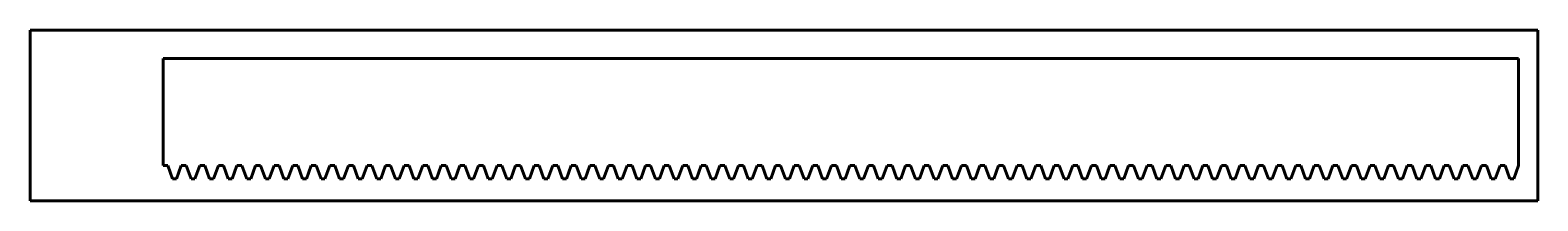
# Model space of a CAD drawing. Header units: millimetres. Extents: x -905 to -395, y 94 to 152.
import ezdxf

# ---------------------------------------------------------------- set-up
doc = ezdxf.new("R2010")
doc.units = ezdxf.units.MM
doc.linetypes.add('K5LT_BASIC', pattern=[0])
doc.layers.add('Системный слой', color=7, linetype='Continuous', true_color=0xffffff)

msp = doc.modelspace()

# ---------------------------------------------------------------- linework, layer by layer
at = {"layer": 'Системный слой', "color": 150, "linetype": 'K5LT_BASIC', "lineweight": 60, "true_color": 0x0080ff}
for p, q in [((-904.57, 141.01), (-904.57, 152.01)), ((-394.56, 152.01), (-904.57, 152.01)), ((-394.56, 94.01), (-394.56, 152.01)), ((-904.56, 141.01), (-904.57, 141.01)), ((-904.56, 94.01), (-904.56, 141.01)), ((-859.56, 106.01), (-859.56, 142.31)), ((-859.56, 142.31), (-401.07, 142.31)), ((-401.07, 106.01), (-401.07, 142.31)), ((-858.05, 106.01), (-859.56, 106.01)), ((-858.05, 106.01), (-856.42, 101.51)), ((-855.09, 101.51), (-853.46, 106.01)), ((-851.77, 106.01), (-853.46, 106.01)), ((-851.77, 106.01), (-850.13, 101.51)), ((-848.81, 101.51), (-847.17, 106.01)), ((-845.49, 106.01), (-847.17, 106.01)), ((-845.49, 106.01), (-843.85, 101.51)), ((-842.53, 101.51), (-840.89, 106.01)), ((-839.2, 106.01), (-840.89, 106.01)), ((-839.2, 106.01), (-837.57, 101.51)), ((-836.25, 101.51), (-834.61, 106.01)), ((-832.92, 106.01), (-834.61, 106.01)), ((-832.92, 106.01), (-831.28, 101.51)), ((-829.96, 101.51), (-828.32, 106.01)), ((-826.64, 106.01), (-828.32, 106.01)), ((-826.64, 106.01), (-825, 101.51)), ((-823.68, 101.51), (-822.04, 106.01)), ((-820.36, 106.01), (-822.04, 106.01)), ((-820.36, 106.01), (-818.72, 101.51)), ((-817.4, 101.51), (-815.76, 106.01)), ((-814.07, 106.01), (-815.76, 106.01)), ((-814.07, 106.01), (-812.43, 101.51)), ((-811.11, 101.51), (-809.47, 106.01)), ((-807.79, 106.01), (-809.47, 106.01)), ((-807.79, 106.01), (-806.15, 101.51)), ((-804.83, 101.51), (-803.19, 106.01)), ((-801.51, 106.01), (-803.19, 106.01)), ((-801.51, 106.01), (-799.87, 101.51)), ((-798.55, 101.51), (-796.91, 106.01)), ((-795.22, 106.01), (-796.91, 106.01)), ((-795.22, 106.01), (-793.58, 101.51)), ((-792.26, 101.51), (-790.62, 106.01)), ((-788.94, 106.01), (-790.62, 106.01)), ((-788.94, 106.01), (-787.3, 101.51)), ((-785.98, 101.51), (-784.34, 106.01)), ((-782.66, 106.01), (-784.34, 106.01)), ((-782.66, 106.01), (-781.02, 101.51)), ((-779.7, 101.51), (-778.06, 106.01)), ((-776.37, 106.01), (-778.06, 106.01)), ((-776.37, 106.01), (-774.74, 101.51)), ((-773.41, 101.51), (-771.78, 106.01)), ((-770.09, 106.01), (-771.78, 106.01)), ((-770.09, 106.01), (-768.45, 101.51)), ((-767.13, 101.51), (-765.49, 106.01)), ((-763.81, 106.01), (-765.49, 106.01)), ((-763.81, 106.01), (-762.17, 101.51)), ((-760.85, 101.51), (-759.21, 106.01)), ((-757.52, 106.01), (-759.21, 106.01)), ((-757.52, 106.01), (-755.89, 101.51)), ((-754.56, 101.51), (-752.93, 106.01)), ((-751.24, 106.01), (-752.93, 106.01)), ((-751.24, 106.01), (-749.6, 101.51)), ((-748.28, 101.51), (-746.64, 106.01)), ((-744.96, 106.01), (-746.64, 106.01)), ((-744.96, 106.01), (-743.32, 101.51)), ((-742, 101.51), (-740.36, 106.01)), ((-738.67, 106.01), (-740.36, 106.01)), ((-738.67, 106.01), (-737.04, 101.51)), ((-735.71, 101.51), (-734.08, 106.01)), ((-732.39, 106.01), (-734.08, 106.01)), ((-732.39, 106.01), (-730.75, 101.51)), ((-729.43, 101.51), (-727.79, 106.01)), ((-726.11, 106.01), (-727.79, 106.01)), ((-726.11, 106.01), (-724.47, 101.51)), ((-723.15, 101.51), (-721.51, 106.01)), ((-719.82, 106.01), (-721.51, 106.01)), ((-719.82, 106.01), (-718.19, 101.51)), ((-716.86, 101.51), (-715.23, 106.01)), ((-713.54, 106.01), (-715.23, 106.01)), ((-713.54, 106.01), (-711.9, 101.51)), ((-710.58, 101.51), (-708.94, 106.01)), ((-707.26, 106.01), (-708.94, 106.01)), ((-707.26, 106.01), (-705.62, 101.51)), ((-704.3, 101.51), (-702.66, 106.01)), ((-700.97, 106.01), (-702.66, 106.01)), ((-700.97, 106.01), (-699.34, 101.51)), ((-698.02, 101.51), (-696.38, 106.01)), ((-694.69, 106.01), (-696.38, 106.01)), ((-694.69, 106.01), (-693.05, 101.51)), ((-691.73, 101.51), (-690.09, 106.01)), ((-688.41, 106.01), (-690.09, 106.01)), ((-688.41, 106.01), (-686.77, 101.51)), ((-685.45, 101.51), (-683.81, 106.01)), ((-682.13, 106.01), (-683.81, 106.01)), ((-682.13, 106.01), (-680.49, 101.51)), ((-679.17, 101.51), (-677.53, 106.01)), ((-675.84, 106.01), (-677.53, 106.01)), ((-675.84, 106.01), (-674.2, 101.51)), ((-672.88, 101.51), (-671.24, 106.01)), ((-669.56, 106.01), (-671.24, 106.01)), ((-669.56, 106.01), (-667.92, 101.51)), ((-666.6, 101.51), (-664.96, 106.01)), ((-663.28, 106.01), (-664.96, 106.01)), ((-663.28, 106.01), (-661.64, 101.51)), ((-660.32, 101.51), (-658.68, 106.01)), ((-656.99, 106.01), (-658.68, 106.01)), ((-656.99, 106.01), (-655.35, 101.51)), ((-654.03, 101.51), (-652.39, 106.01)), ((-650.71, 106.01), (-652.39, 106.01)), ((-650.71, 106.01), (-649.07, 101.51)), ((-647.75, 101.51), (-646.11, 106.01)), ((-644.43, 106.01), (-646.11, 106.01)), ((-644.43, 106.01), (-642.79, 101.51)), ((-641.47, 101.51), (-639.83, 106.01)), ((-638.14, 106.01), (-639.83, 106.01)), ((-638.14, 106.01), (-636.5, 101.51)), ((-635.18, 101.51), (-633.55, 106.01)), ((-631.86, 106.01), (-633.55, 106.01)), ((-631.86, 106.01), (-630.22, 101.51)), ((-628.9, 101.51), (-627.26, 106.01)), ((-625.58, 106.01), (-627.26, 106.01)), ((-625.58, 106.01), (-623.94, 101.51)), ((-622.62, 101.51), (-620.98, 106.01)), ((-619.29, 106.01), (-620.98, 106.01)), ((-619.29, 106.01), (-617.66, 101.51)), ((-616.33, 101.51), (-614.7, 106.01)), ((-613.01, 106.01), (-614.7, 106.01)), ((-613.01, 106.01), (-611.37, 101.51)), ((-610.05, 101.51), (-608.41, 106.01)), ((-606.73, 106.01), (-608.41, 106.01)), ((-606.73, 106.01), (-605.09, 101.51)), ((-603.77, 101.51), (-602.13, 106.01)), ((-600.44, 106.01), (-602.13, 106.01)), ((-600.44, 106.01), (-598.81, 101.51)), ((-597.48, 101.51), (-595.85, 106.01)), ((-594.16, 106.01), (-595.85, 106.01)), ((-594.16, 106.01), (-592.52, 101.51)), ((-591.2, 101.51), (-589.56, 106.01)), ((-587.88, 106.01), (-589.56, 106.01)), ((-587.88, 106.01), (-586.24, 101.51)), ((-584.92, 101.51), (-583.28, 106.01)), ((-581.59, 106.01), (-583.28, 106.01)), ((-581.59, 106.01), (-579.96, 101.51)), ((-578.63, 101.51), (-577, 106.01)), ((-575.31, 106.01), (-577, 106.01)), ((-575.31, 106.01), (-573.67, 101.51)), ((-572.35, 101.51), (-570.71, 106.01)), ((-569.03, 106.01), (-570.71, 106.01)), ((-569.03, 106.01), (-567.39, 101.51)), ((-566.07, 101.51), (-564.43, 106.01)), ((-562.74, 106.01), (-564.43, 106.01)), ((-562.74, 106.01), (-561.11, 101.51)), ((-559.79, 101.51), (-558.15, 106.01)), ((-556.46, 106.01), (-558.15, 106.01)), ((-556.46, 106.01), (-554.82, 101.51)), ((-553.5, 101.51), (-551.86, 106.01)), ((-550.18, 106.01), (-551.86, 106.01)), ((-550.18, 106.01), (-548.54, 101.51)), ((-547.22, 101.51), (-545.58, 106.01)), ((-543.9, 106.01), (-545.58, 106.01)), ((-543.9, 106.01), (-542.26, 101.51)), ((-540.94, 101.51), (-539.3, 106.01)), ((-537.61, 106.01), (-539.3, 106.01)), ((-537.61, 106.01), (-535.97, 101.51)), ((-534.65, 101.51), (-533.01, 106.01)), ((-531.33, 106.01), (-533.01, 106.01)), ((-531.33, 106.01), (-529.69, 101.51)), ((-528.37, 101.51), (-526.73, 106.01)), ((-525.05, 106.01), (-526.73, 106.01)), ((-525.05, 106.01), (-523.41, 101.51)), ((-522.09, 101.51), (-520.45, 106.01)), ((-518.76, 106.01), (-520.45, 106.01)), ((-518.76, 106.01), (-517.12, 101.51)), ((-515.8, 101.51), (-514.16, 106.01)), ((-512.48, 106.01), (-514.16, 106.01)), ((-512.48, 106.01), (-510.84, 101.51)), ((-509.52, 101.51), (-507.88, 106.01)), ((-506.2, 106.01), (-507.88, 106.01)), ((-506.2, 106.01), (-504.56, 101.51)), ((-503.24, 101.51), (-501.6, 106.01)), ((-499.91, 106.01), (-501.6, 106.01)), ((-499.91, 106.01), (-498.27, 101.51)), ((-496.95, 101.51), (-495.32, 106.01)), ((-493.63, 106.01), (-495.32, 106.01)), ((-493.63, 106.01), (-491.99, 101.51)), ((-490.67, 101.51), (-489.03, 106.01)), ((-487.35, 106.01), (-489.03, 106.01)), ((-487.35, 106.01), (-485.71, 101.51)), ((-484.39, 101.51), (-482.75, 106.01)), ((-481.06, 106.01), (-482.75, 106.01)), ((-481.06, 106.01), (-479.43, 101.51)), ((-478.1, 101.51), (-476.47, 106.01)), ((-474.78, 106.01), (-476.47, 106.01)), ((-474.78, 106.01), (-473.14, 101.51)), ((-471.82, 101.51), (-470.18, 106.01)), ((-468.5, 106.01), (-470.18, 106.01)), ((-468.5, 106.01), (-466.86, 101.51)), ((-465.54, 101.51), (-463.9, 106.01)), ((-462.21, 106.01), (-463.9, 106.01)), ((-462.21, 106.01), (-460.58, 101.51)), ((-459.25, 101.51), (-457.62, 106.01)), ((-455.93, 106.01), (-457.62, 106.01)), ((-455.93, 106.01), (-454.29, 101.51)), ((-452.97, 101.51), (-451.33, 106.01)), ((-449.65, 106.01), (-451.33, 106.01)), ((-449.65, 106.01), (-448.01, 101.51)), ((-446.69, 101.51), (-445.05, 106.01)), ((-443.36, 106.01), (-445.05, 106.01)), ((-443.36, 106.01), (-441.73, 101.51)), ((-440.4, 101.51), (-438.77, 106.01)), ((-437.08, 106.01), (-438.77, 106.01)), ((-437.08, 106.01), (-435.44, 101.51)), ((-434.12, 101.51), (-432.48, 106.01)), ((-430.8, 106.01), (-432.48, 106.01)), ((-430.8, 106.01), (-429.16, 101.51)), ((-427.84, 101.51), (-426.2, 106.01)), ((-424.51, 106.01), (-426.2, 106.01)), ((-424.51, 106.01), (-422.88, 101.51)), ((-421.55, 101.51), (-419.92, 106.01)), ((-418.23, 106.01), (-419.92, 106.01)), ((-418.23, 106.01), (-416.59, 101.51)), ((-415.27, 101.51), (-413.63, 106.01)), ((-411.95, 106.01), (-413.63, 106.01)), ((-411.95, 106.01), (-410.31, 101.51)), ((-408.99, 101.51), (-407.35, 106.01)), ((-405.66, 106.01), (-407.35, 106.01)), ((-405.66, 106.01), (-404.03, 101.51)), ((-402.71, 101.51), (-401.07, 106.01)), ((-856.42, 101.51), (-855.09, 101.51)), ((-850.13, 101.51), (-848.81, 101.51)), ((-843.85, 101.51), (-842.53, 101.51)), ((-837.57, 101.51), (-836.25, 101.51)), ((-831.28, 101.51), (-829.96, 101.51)), ((-825, 101.51), (-823.68, 101.51)), ((-818.72, 101.51), (-817.4, 101.51)), ((-812.43, 101.51), (-811.11, 101.51)), ((-806.15, 101.51), (-804.83, 101.51)), ((-799.87, 101.51), (-798.55, 101.51)), ((-793.58, 101.51), (-792.26, 101.51)), ((-787.3, 101.51), (-785.98, 101.51)), ((-781.02, 101.51), (-779.7, 101.51)), ((-774.74, 101.51), (-773.41, 101.51)), ((-768.45, 101.51), (-767.13, 101.51)), ((-762.17, 101.51), (-760.85, 101.51)), ((-755.89, 101.51), (-754.56, 101.51)), ((-749.6, 101.51), (-748.28, 101.51)), ((-743.32, 101.51), (-742, 101.51)), ((-737.04, 101.51), (-735.71, 101.51)), ((-730.75, 101.51), (-729.43, 101.51)), ((-724.47, 101.51), (-723.15, 101.51)), ((-718.19, 101.51), (-716.86, 101.51)), ((-711.9, 101.51), (-710.58, 101.51)), ((-705.62, 101.51), (-704.3, 101.51)), ((-699.34, 101.51), (-698.02, 101.51)), ((-693.05, 101.51), (-691.73, 101.51)), ((-686.77, 101.51), (-685.45, 101.51)), ((-680.49, 101.51), (-679.17, 101.51)), ((-674.2, 101.51), (-672.88, 101.51)), ((-667.92, 101.51), (-666.6, 101.51)), ((-661.64, 101.51), (-660.32, 101.51)), ((-655.35, 101.51), (-654.03, 101.51)), ((-649.07, 101.51), (-647.75, 101.51)), ((-642.79, 101.51), (-641.47, 101.51)), ((-636.5, 101.51), (-635.18, 101.51)), ((-630.22, 101.51), (-628.9, 101.51)), ((-623.94, 101.51), (-622.62, 101.51)), ((-617.66, 101.51), (-616.33, 101.51)), ((-611.37, 101.51), (-610.05, 101.51)), ((-605.09, 101.51), (-603.77, 101.51)), ((-598.81, 101.51), (-597.48, 101.51)), ((-592.52, 101.51), (-591.2, 101.51)), ((-586.24, 101.51), (-584.92, 101.51)), ((-579.96, 101.51), (-578.63, 101.51)), ((-573.67, 101.51), (-572.35, 101.51)), ((-567.39, 101.51), (-566.07, 101.51)), ((-561.11, 101.51), (-559.79, 101.51)), ((-554.82, 101.51), (-553.5, 101.51)), ((-548.54, 101.51), (-547.22, 101.51)), ((-542.26, 101.51), (-540.94, 101.51)), ((-535.97, 101.51), (-534.65, 101.51)), ((-529.69, 101.51), (-528.37, 101.51)), ((-523.41, 101.51), (-522.09, 101.51)), ((-517.12, 101.51), (-515.8, 101.51)), ((-510.84, 101.51), (-509.52, 101.51)), ((-504.56, 101.51), (-503.24, 101.51)), ((-498.27, 101.51), (-496.95, 101.51)), ((-491.99, 101.51), (-490.67, 101.51)), ((-485.71, 101.51), (-484.39, 101.51)), ((-479.43, 101.51), (-478.1, 101.51)), ((-473.14, 101.51), (-471.82, 101.51)), ((-466.86, 101.51), (-465.54, 101.51)), ((-460.58, 101.51), (-459.25, 101.51)), ((-454.29, 101.51), (-452.97, 101.51)), ((-448.01, 101.51), (-446.69, 101.51)), ((-441.73, 101.51), (-440.4, 101.51)), ((-435.44, 101.51), (-434.12, 101.51)), ((-429.16, 101.51), (-427.84, 101.51)), ((-422.88, 101.51), (-421.55, 101.51)), ((-416.59, 101.51), (-415.27, 101.51)), ((-410.31, 101.51), (-408.99, 101.51)), ((-404.03, 101.51), (-402.71, 101.51)), ((-394.56, 94.01), (-904.56, 94.01))]:
    msp.add_line(p, q, dxfattribs=at)

doc.saveas('drawing.dxf')
